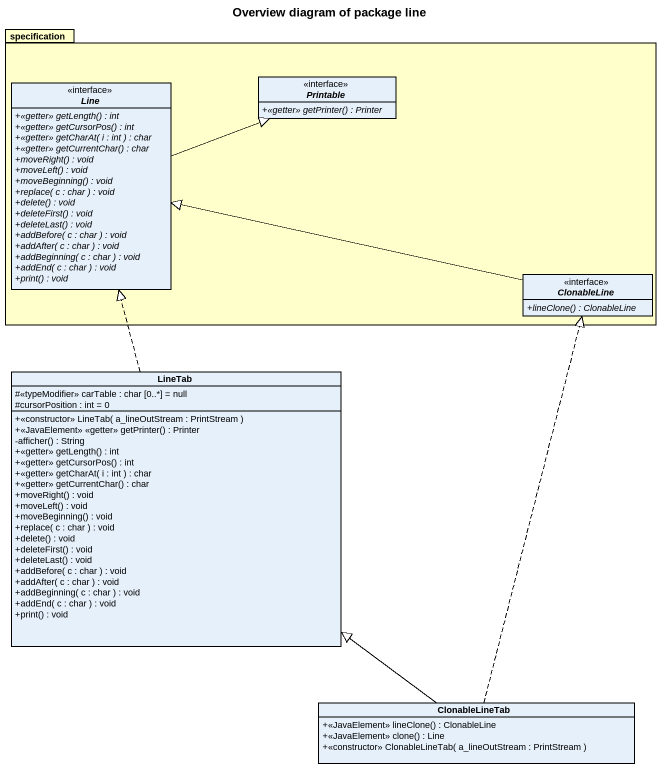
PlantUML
@startuml
title Overview diagram of package line
hide circle
hide empty members
skinparam classAttributeIconSize 0
package specification #FFFFCC {
  interface Line {
    {abstract} +<<getter>> getLength() : int
    {abstract} +<<getter>> getCursorPos() : int
    {abstract} +<<getter>> getCharAt( i : int ) : char
    {abstract} +<<getter>> getCurrentChar() : char
    {abstract} +moveRight() : void
    {abstract} +moveLeft() : void
    {abstract} +moveBeginning() : void
    {abstract} +replace( c : char ) : void
    {abstract} +delete() : void
    {abstract} +deleteFirst() : void
    {abstract} +deleteLast() : void
    {abstract} +addBefore( c : char ) : void
    {abstract} +addAfter( c : char ) : void
    {abstract} +addBeginning( c : char ) : void
    {abstract} +addEnd( c : char ) : void
    {abstract} +print() : void
  }
  interface Printable {
    {abstract} +<<getter>> getPrinter() : Printer
  }
  interface ClonableLine {
    {abstract} +lineClone() : ClonableLine
  }
}
class LineTab {
  #<<typeModifier>> carTable : char [0..*] = null
  #cursorPosition : int = 0
  +<<constructor>> LineTab( a_lineOutStream : PrintStream )
  +<<JavaElement>> <<getter>> getPrinter() : Printer
  -afficher() : String
  +<<getter>> getLength() : int
  +<<getter>> getCursorPos() : int
  +<<getter>> getCharAt( i : int ) : char
  +<<getter>> getCurrentChar() : char
  +moveRight() : void
  +moveLeft() : void
  +moveBeginning() : void
  +replace( c : char ) : void
  +delete() : void
  +deleteFirst() : void
  +deleteLast() : void
  +addBefore( c : char ) : void
  +addAfter( c : char ) : void
  +addBeginning( c : char ) : void
  +addEnd( c : char ) : void
  +print() : void
}
class ClonableLineTab {
  +<<JavaElement>> lineClone() : ClonableLine
  +<<JavaElement>> clone() : Line
  +<<constructor>> ClonableLineTab( a_lineOutStream : PrintStream )
}
Line -right-|> Printable
ClonableLine -left-|> Line
LineTab .up.|> Line
ClonableLineTab .up.|> ClonableLine
ClonableLineTab -up-|> LineTab
@enduml
